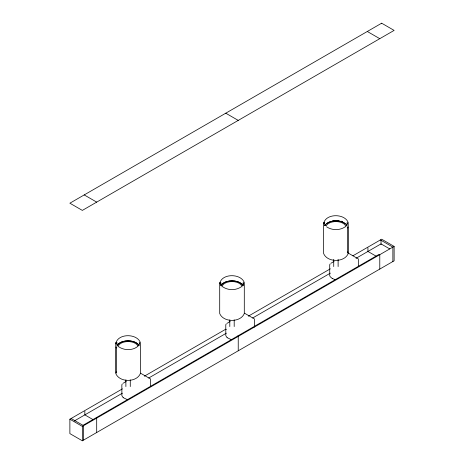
<?xml version="1.0" encoding="UTF-8"?>
<svg xmlns="http://www.w3.org/2000/svg" width="464" height="464" viewBox="0 0 464 464"><rect width="100%" height="100%" fill="white"/><g stroke="black" fill="none" stroke-linecap="round" stroke-linejoin="round"><path stroke-width="0.7" d="M115.78 342.565L115.78 373.526C119.428 382.655 136.729 382.655 140.377 373.526L140.377 342.565C136.944 333.158 117.328 333.28 115.78 343.807M116.829 343.754L116.829 342.618L116.829 344.711M125.883 386.57L125.883 379.871M130.274 386.57L130.274 379.871M139.333 343.691L139.322 342.618L139.322 344.711M219.704 282.564L219.704 313.531C223.352 322.654 240.648 322.654 244.296 313.531L244.296 282.564C240.903 273.145 221.16 273.267 219.704 283.806M229.802 326.569L229.802 319.87M234.198 326.569L234.198 319.87M323.623 222.569L323.623 253.53C327.271 262.659 344.572 262.659 348.22 253.53L348.22 222.569C344.74 213.156 325.183 213.289 323.623 223.81M333.726 266.574L333.726 259.37M338.117 266.574L338.117 259.37M226.977 323.373L230.15 321.448M347.176 223.689L347.171 222.621L347.171 224.715M242.916 284.809L243.246 282.617L243.246 285.412M122.27 383.954L121.852 384.813L121.875 395.688L123.198 397.66M226.194 323.959L225.777 324.841L225.8 335.687L227.122 337.659M330.119 263.958L329.701 264.828L329.724 275.697L330.217 276.753L332.224 278.493M138.347 345.825C133.481 350.668 124.369 350.755 118.755 346.776M241.321 286.775C235.956 290.568 228.044 290.568 222.679 286.775M345.245 226.78C339.932 230.608 331.795 230.463 326.644 226.815M123.105 383.252L126.225 381.449M330.948 263.25L334.074 261.452M352.901 255.797L381.652 239.204L394.122 246.401L394.122 260.803L82.348 440.8L69.878 433.602L69.878 419.201L122.426 388.861M144.345 376.205L225.765 329.202L226.386 329.562M248.31 316.181L330.356 268.813M74.246 420.999L122.421 393.182M148.729 377.998L226.386 333.164M252.694 317.973L330.356 273.139M356.033 258.309L381.025 243.884L389.754 248.919M82.975 425.32L379.158 254.318M69.878 419.201L82.348 426.399L394.122 246.401M335.205 279.641L332.236 278.499M231.281 339.642L227.145 337.676M127.356 399.637L123.221 397.677M367.308 31.482L379.778 38.68M225.765 113.199L238.235 120.396M380.405 239.923L392.875 247.121L392.875 261.522M376.664 256.482L367.929 251.442L367.929 247.84M348.4 253.182L358.341 258.929L358.347 266.423M84.222 194.921L96.692 202.118M244.476 313.183L254.417 318.925L254.423 327.103M237.614 336.04L238.235 336.4L238.235 350.801M140.551 373.184L150.498 378.926L150.498 386.425M92.951 419.56L84.842 414.88L84.842 411.278M71.125 418.482L83.595 425.679L83.595 440.081M221.084 284.809L220.754 282.617L220.754 285.412M324.667 223.689L324.678 222.621L324.678 225.411M381.025 240.282L381.025 244.603M379.778 254.684L379.778 269.079M96.692 418.122L96.692 432.518M82.348 426.399L82.348 440.8M326.175 225.893A10.092 5.823 0 0 1 336.8 221.601A10.092 5.823 0 0 1 345.976 226.896M324.87 225.69A11.443 6.606 0 0 1 325.548 224.611M326.546 223.613A11.443 6.606 0 0 1 345.297 223.613M346.295 224.611A11.443 6.606 0 0 1 346.979 225.69M325.02 225.69A11.287 6.519 0 0 1 335.924 220.858A11.287 6.519 0 0 1 346.828 225.69M332.845 220.736A11.902 6.873 0 0 1 334.196 220.574M337.647 220.574A11.902 6.873 0 0 1 339.004 220.736M340.953 221.148A11.902 6.873 0 0 1 342.751 221.746M347.78 227.975A11.902 6.873 0 0 0 347.78 226.774L347.78 253.071A11.902 6.873 0 0 0 347.78 251.877M221.949 286.891A10.092 5.823 0 0 1 232 281.573A10.092 5.823 0 0 1 242.051 286.891M220.945 285.691A11.443 6.606 0 0 1 232 280.795A11.443 6.606 0 0 1 243.055 285.691M221.096 285.691A11.287 6.519 0 0 1 232 280.859A11.287 6.519 0 0 1 242.904 285.691M118.024 346.892A10.092 5.823 0 0 1 127.2 341.597A10.092 5.823 0 0 1 137.825 345.895M117.021 345.692A11.443 6.606 0 0 1 128.076 340.791A11.443 6.606 0 0 1 139.13 345.692M116.22 371.873A11.902 6.873 0 0 0 116.22 373.073L116.22 346.776A11.902 6.873 0 0 0 116.22 347.971M117.172 345.686A11.287 6.519 0 0 1 128.076 340.854A11.287 6.519 0 0 1 138.98 345.686M381.652 23.2L69.878 203.197L82.348 210.401L394.122 30.398L381.652 23.2"/></g></svg>
